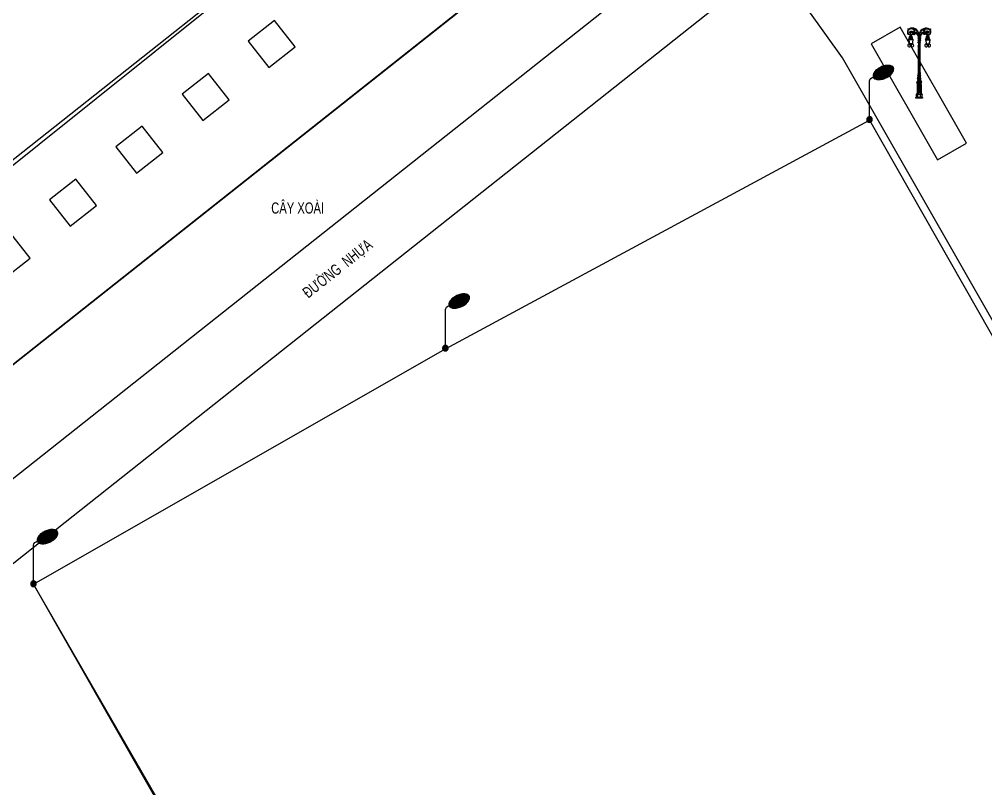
# Model space of a CAD drawing. Header units: millimetres. Extents: x 120 to 288, y 58 to 216.
# Drawn here: x 171.354 to 173.416, y 163.934 to 165.577 of the extents above; entities that cross this region are included whole.
import ezdxf

# ---------------------------------------------------------------- set-up
doc = ezdxf.new("R2010")
doc.units = ezdxf.units.MM
doc.header["$LTSCALE"] = 0.3
doc.header["$MEASUREMENT"] = 0
doc.layers.get('0').update_dxf_attribs({"linetype": 'CONTINUOUS', "lineweight": 13})
for name, color, linetype in [('HATCH1', 8, 'CONTINUOUS'), ('Ky hieu', 7, 'CONTINUOUS'), ('THIETBI', 25, 'CONTINUOUS')]:
    doc.layers.add(name, color=color, linetype=linetype)
doc.styles.add('DIM', font='vavon.TTF')
doc.linetypes.add('FENCELINE2', pattern='A,0.25,-0.1,[132,ltypeshp.shx,S=0.1,R=0,X=-0.1,Y=0],-0.1,1', length=1.45)

# ---------------------------------------------------------------- blocks, each defined once
blk = doc.blocks.new('Cot den')
at = {"layer": 'Ky hieu', "color": 5, "linetype": 'Continuous'}
for p, q in [((474185.965, 1112245.026), (474185.991, 1112245.093)), ((474185.991, 1112245.093), (474186.045, 1112245.174)), ((474186.045, 1112245.174), (474186.126, 1112245.228)), ((474186.126, 1112245.228), (474186.193, 1112245.255)), ((474185.965, 1112242.67), (474185.965, 1112245.026))]:
    blk.add_line(p, q, dxfattribs=at)
mesh = blk.add_polyface(dxfattribs=at)
corners = [(474186.293, 1112245.159), (474186.24, 1112245.199), (474186.324, 1112245.147), (474186.222, 1112245.225), (474186.388, 1112245.122), (474186.202, 1112245.255), (474186.426, 1112245.115), (474186.192, 1112245.289), (474186.489, 1112245.105), (474186.184, 1112245.319), (474186.528, 1112245.105), (474186.186, 1112245.362), (474186.599, 1112245.106), (474186.187, 1112245.386), (474186.631, 1112245.111), (474186.204, 1112245.434), (474186.707, 1112245.122), (474186.22, 1112245.483), (474186.772, 1112245.14), (474186.246, 1112245.526), (474186.839, 1112245.159), (474186.272, 1112245.571), (474186.898, 1112245.183), (474186.31, 1112245.616), (474186.965, 1112245.21), (474186.343, 1112245.654), (474187.016, 1112245.237), (474186.397, 1112245.701), (474187.086, 1112245.274), (474186.425, 1112245.727), (474187.119, 1112245.297), (474186.505, 1112245.781), (474187.199, 1112245.351), (474186.538, 1112245.804), (474187.227, 1112245.377), (474186.608, 1112245.841), (474187.281, 1112245.424), (474186.658, 1112245.868), (474187.313, 1112245.462), (474186.726, 1112245.896), (474187.352, 1112245.507), (474186.785, 1112245.919), (474187.378, 1112245.552), (474186.851, 1112245.938), (474187.404, 1112245.595), (474186.917, 1112245.956), (474187.42, 1112245.644), (474186.993, 1112245.967), (474187.436, 1112245.692), (474187.025, 1112245.972), (474187.438, 1112245.716), (474187.095, 1112245.973), (474187.44, 1112245.759), (474187.135, 1112245.973), (474187.432, 1112245.789), (474187.422, 1112245.824), (474187.197, 1112245.963), (474187.422, 1112245.824), (474187.401, 1112245.854), (474187.235, 1112245.956), (474187.384, 1112245.879), (474187.3, 1112245.931), (474187.331, 1112245.919)]
mesh.append_faces([[corners[k] for k in face] for face in [(0, 0, 2, 1), (1, 2, 4, 3), (3, 4, 6, 5), (5, 6, 8, 7), (7, 8, 10, 9), (9, 10, 12, 11), (11, 12, 14, 13), (13, 14, 16, 15), (15, 16, 18, 17), (17, 18, 20, 19), (19, 20, 22, 21), (21, 22, 24, 23), (23, 24, 26, 25), (25, 26, 28, 27), (27, 28, 30, 29), (29, 30, 32, 31), (31, 32, 34, 33), (33, 34, 36, 35), (35, 36, 38, 37), (37, 38, 40, 39), (39, 40, 42, 41), (41, 42, 44, 43), (43, 44, 46, 45), (45, 46, 48, 47), (47, 48, 50, 49), (49, 50, 52, 51), (51, 52, 54, 53), (53, 54, 57, 56), (56, 55, 58, 59), (59, 58, 60, 61), (61, 60, 62, 62)]], dxfattribs={"vtx0": -1, "vtx2": -1, "color": 5})
mesh = blk.add_polyface(dxfattribs=at)
corners = [(474185.872, 1112242.529), (474185.856, 1112242.542), (474185.903, 1112242.513), (474185.846, 1112242.551), (474185.909, 1112242.511), (474185.832, 1112242.567), (474185.934, 1112242.504), (474185.824, 1112242.577), (474185.943, 1112242.503), (474185.815, 1112242.594), (474185.965, 1112242.501), (474185.808, 1112242.608), (474185.978, 1112242.502), (474185.804, 1112242.623), (474185.995, 1112242.504), (474185.799, 1112242.639), (474186.01, 1112242.508), (474185.798, 1112242.655), (474186.026, 1112242.513), (474185.796, 1112242.67), (474186.039, 1112242.519), (474185.796, 1112242.67), (474186.057, 1112242.529), (474185.798, 1112242.689), (474186.065, 1112242.535), (474185.799, 1112242.7), (474186.084, 1112242.551), (474185.806, 1112242.723), (474186.089, 1112242.557), (474185.808, 1112242.732), (474186.105, 1112242.577), (474185.82, 1112242.754), (474186.109, 1112242.585), (474185.824, 1112242.762), (474186.121, 1112242.608), (474185.84, 1112242.782), (474186.123, 1112242.616), (474185.846, 1112242.789), (474186.13, 1112242.639), (474185.864, 1112242.804), (474186.131, 1112242.65), (474185.872, 1112242.81), (474186.133, 1112242.67), (474185.89, 1112242.82), (474186.131, 1112242.684), (474185.903, 1112242.826), (474186.13, 1112242.7), (474185.919, 1112242.831), (474186.125, 1112242.716), (474185.934, 1112242.835), (474186.121, 1112242.732), (474185.951, 1112242.837), (474186.114, 1112242.745), (474185.965, 1112242.838), (474186.105, 1112242.762), (474185.986, 1112242.836), (474186.097, 1112242.772), (474185.995, 1112242.835), (474186.084, 1112242.789), (474186.02, 1112242.828), (474186.073, 1112242.797), (474186.026, 1112242.826), (474186.057, 1112242.81)]
mesh.append_faces([[corners[k] for k in face] for face in [(0, 0, 2, 1), (1, 2, 4, 3), (3, 4, 6, 5), (5, 6, 8, 7), (7, 8, 10, 9), (9, 10, 12, 11), (11, 12, 14, 13), (13, 14, 16, 15), (15, 16, 18, 17), (17, 18, 20, 19), (21, 20, 22, 23), (23, 22, 24, 25), (25, 24, 26, 27), (27, 26, 28, 29), (29, 28, 30, 31), (31, 30, 32, 33), (33, 32, 34, 35), (35, 34, 36, 37), (37, 36, 38, 39), (39, 38, 40, 41), (41, 40, 42, 43), (43, 42, 44, 45), (45, 44, 46, 47), (47, 46, 48, 49), (49, 48, 50, 51), (51, 50, 52, 53), (53, 52, 54, 55), (55, 54, 56, 57), (57, 56, 58, 59), (59, 58, 60, 61), (61, 60, 62, 62)]], dxfattribs={"vtx0": -1, "vtx2": -1, "color": 5})
blk = doc.blocks.new('*X12')
at = {"color": 0}
for p, q in [((164.5, 28), (164.7, 28.2)), ((164.7, 27.9), (165, 28.2)), ((165.1, 27.9), (165.4, 28.2)), ((165.4, 27.9), (165.7, 28.2)), ((165.8, 27.9), (166.1, 28.2)), ((166, 31.7), (166.3, 31.9)), ((166, 30.6), (166.3, 30.9)), ((166.1, 27.9), (166.4, 28.2)), ((166.4, 31.6), (166.7, 31.9)), ((166.4, 30.6), (166.7, 30.9)), ((166.5, 27.9), (166.8, 28.2)), ((166.7, 31.6), (167, 31.9)), ((166.7, 30.6), (167, 30.9)), ((166.8, 27.9), (167.1, 28.2)), ((167.1, 31.6), (167.4, 31.9)), ((167.1, 30.6), (167.4, 30.9)), ((167.2, 27.9), (167.5, 28.2)), ((167.4, 31.6), (167.7, 31.9)), ((167.4, 30.6), (167.7, 30.9)), ((167.5, 27.9), (167.8, 28.2)), ((167.8, 31.6), (168.1, 31.9)), ((167.8, 30.6), (168.1, 30.9)), ((167.9, 27.9), (168.2, 28.2)), ((168.1, 31.6), (168.4, 31.9)), ((168.1, 30.6), (168.4, 30.9)), ((168.3, 27.9), (168.6, 28.2)), ((168.5, 31.6), (168.8, 31.9)), ((168.5, 30.6), (168.8, 30.9)), ((168.6, 27.9), (168.9, 28.2)), ((168.8, 31.6), (169.1, 31.9)), ((168.8, 30.6), (169.1, 30.9)), ((169, 27.9), (169.3, 28.2)), ((169.2, 31.6), (169.5, 31.9)), ((169.2, 30.6), (169.5, 30.9)), ((169.3, 27.9), (169.6, 28.2)), ((169.5, 31.6), (169.8, 31.9)), ((169.5, 30.6), (169.8, 30.9)), ((169.7, 27.9), (170, 28.2)), ((169.9, 31.6), (170.2, 31.9)), ((169.9, 30.6), (170.2, 30.9)), ((170, 27.9), (170.3, 28.2)), ((170.2, 31.6), (170.5, 31.9)), ((170.3, 30.6), (170.6, 30.9)), ((170.4, 27.9), (170.7, 28.2)), ((170.6, 31.6), (170.9, 31.9)), ((170.6, 30.6), (170.9, 30.9)), ((170.7, 27.9), (171, 28.2)), ((170.9, 31.6), (171.2, 31.9)), ((171, 30.6), (171.2, 30.8)), ((171.1, 27.9), (171.4, 28.2)), ((171.4, 27.9), (171.7, 28.2)), ((171.8, 27.9), (172.1, 28.2)), ((172.1, 27.9), (172.4, 28.2)), ((172.5, 27.9), (172.7, 28.1))]:
    blk.add_line(p, q, dxfattribs=at)
blk = doc.blocks.new('*X11')
at = {"color": 0}
for p, q in [((165.9, 42.2), (166.2, 42.4)), ((166.2, 42.1), (166.5, 42.4)), ((166.6, 42.1), (166.9, 42.4)), ((167, 42.1), (167.3, 42.4)), ((167.3, 42.1), (167.6, 42.4)), ((167.7, 42.1), (168, 42.4)), ((168, 42.1), (168.3, 42.4)), ((168.4, 42.1), (168.7, 42.4)), ((168.7, 42.1), (169, 42.4)), ((169.1, 42.1), (169.4, 42.4)), ((169.4, 42.1), (169.7, 42.4)), ((169.8, 42.1), (170.1, 42.4)), ((170.1, 42.1), (170.4, 42.4)), ((170.5, 42.1), (170.8, 42.4)), ((170.8, 42.1), (171.1, 42.4))]:
    blk.add_line(p, q, dxfattribs=at)
blk = doc.blocks.new('*X10')
at = {"color": 0}
for p, q in [((166, 43.7), (166.3, 43.9)), ((166.3, 43.6), (166.6, 43.9)), ((166.7, 43.6), (167, 43.9)), ((167, 43.6), (167.3, 43.9)), ((167.4, 43.6), (167.7, 43.9)), ((167.7, 43.6), (168, 43.9)), ((168.1, 43.6), (168.4, 43.9)), ((168.5, 43.6), (168.8, 43.9)), ((168.8, 43.6), (169.1, 43.9)), ((169.2, 43.6), (169.5, 43.9)), ((169.5, 43.6), (169.8, 43.9)), ((169.9, 43.6), (170.2, 43.9)), ((170.2, 43.6), (170.5, 43.9)), ((170.6, 43.6), (170.9, 43.9)), ((170.9, 43.6), (171.2, 43.9))]:
    blk.add_line(p, q, dxfattribs=at)
blk = doc.blocks.new('*X9')
at = {"color": 0}
for p, q in [((165, 45.2), (165.3, 45.4)), ((165.4, 45.1), (165.7, 45.4)), ((165.7, 45.1), (166, 45.4)), ((166.1, 45.1), (166.4, 45.4)), ((166.4, 45.1), (166.7, 45.4)), ((166.8, 45.1), (167.1, 45.4)), ((167.1, 45.1), (167.4, 45.4)), ((167.5, 45.1), (167.8, 45.4)), ((167.8, 45.1), (168.1, 45.4)), ((168.2, 45.1), (168.5, 45.4)), ((168.5, 45.1), (168.8, 45.4)), ((168.9, 45.1), (169.2, 45.4)), ((169.2, 45.1), (169.5, 45.4)), ((169.6, 45.1), (169.9, 45.4)), ((170, 45.1), (170.3, 45.4)), ((170.3, 45.1), (170.6, 45.4)), ((170.7, 45.1), (171, 45.4)), ((171, 45.1), (171.3, 45.4)), ((171.4, 45.1), (171.7, 45.4)), ((171.7, 45.1), (172, 45.4))]:
    blk.add_line(p, q, dxfattribs=at)
blk = doc.blocks.new('QFE')
at = {"layer": 'THIETBI', "color": 35, "lineweight": -2, "true_color": 0xa87038}
for p, q in [((7833551, 3940276), (7833419, 3940276)), ((7833521, 3940338), (7833444, 3940338)), ((7833521, 3940331), (7833445, 3940331)), ((7833468, 3940380), (7833468, 3940348)), ((7833468, 3940380), (7833468, 3940347)), ((7833474, 3940382), (7833474, 3940347)), ((7833479, 3940385), (7833479, 3940348)), ((7833486, 3940385), (7833486, 3940348)), ((7833491, 3940382), (7833491, 3940347)), ((7833496, 3940380), (7833496, 3940347)), ((7834172, 3940276), (7834304, 3940276)), ((7834202, 3940338), (7834280, 3940338)), ((7834202, 3940331), (7834278, 3940331)), ((7833597, 3940195), (7833368, 3940195)), ((7833577, 3940207), (7833388, 3940207)), ((7833574, 3940189), (7833391, 3940189)), ((7833562, 3940267), (7833403, 3940267)), ((7833545, 3940004), (7833419, 3940004)), ((7833544, 3939995), (7833421, 3939995)), ((7833830, 3940046), (7833830, 3939951)), ((7833830, 3940046), (7833893, 3940046)), ((7833893, 3940046), (7833893, 3939951)), ((7834126, 3940195), (7834355, 3940195)), ((7834146, 3940207), (7834336, 3940207)), ((7834149, 3940189), (7834333, 3940189)), ((7834161, 3940267), (7834321, 3940267)), ((7834178, 3940004), (7834304, 3940004)), ((7834180, 3939995), (7834302, 3939995)), ((7833894, 3939820), (7833829, 3939820)), ((7833829, 3939812), (7833829, 3939820)), ((7833833, 3939778), (7833839, 3939778)), ((7833842, 3939778), (7833851, 3939778)), ((7833855, 3939778), (7833868, 3939778)), ((7833872, 3939778), (7833881, 3939778)), ((7833884, 3939778), (7833891, 3939778)), ((7833894, 3939812), (7833894, 3939820)), ((7833830, 3938994), (7833836, 3938994)), ((7833833, 3939076), (7833839, 3939076)), ((7833841, 3938994), (7833850, 3938994)), ((7833842, 3939076), (7833851, 3939076)), ((7833855, 3939076), (7833868, 3939076)), ((7833855, 3938994), (7833868, 3938994)), ((7833872, 3939076), (7833881, 3939076)), ((7833873, 3938994), (7833882, 3938994)), ((7833884, 3939076), (7833891, 3939076)), ((7833887, 3938994), (7833894, 3938994)), ((7833830, 3938738), (7833836, 3938738)), ((7833841, 3938738), (7833850, 3938738)), ((7833855, 3938738), (7833868, 3938738)), ((7833873, 3938738), (7833882, 3938738)), ((7833887, 3938738), (7833894, 3938738)), ((7833963, 3938277), (7833760, 3938277)), ((7833782, 3938248), (7833941, 3938248)), ((7833941, 3938239), (7833782, 3938239)), ((7833782, 3938201), (7833941, 3938201))]:
    blk.add_line(p, q, dxfattribs=at)
at = {"layer": 'THIETBI', "color": 35, "true_color": 0xa87038}
for p, q in [((7834227, 3940380), (7834227, 3940347)), ((7834232, 3940382), (7834232, 3940347)), ((7834237, 3940385), (7834237, 3940348)), ((7834245, 3940385), (7834245, 3940348)), ((7834249, 3940382), (7834249, 3940347)), ((7834255, 3940380), (7834255, 3940348)), ((7834255, 3940380), (7834255, 3940347))]:
    blk.add_line(p, q, dxfattribs=at)
at = {"layer": 'THIETBI', "color": 35, "lineweight": -2, "true_color": 0xa87038}
for points in [[(7833523, 3940697, -0.183873), (7833504, 3940707, 0.439186), (7833482, 3940706)], [(7833522, 3940710, 0.313361), (7833502, 3940709)], [(7833532, 3940714, 1), (7833522, 3940714), (7833522, 3940701)], [(7833544, 3940714, -1), (7833554, 3940714), (7833554, 3940701)], [(7833554, 3940714, 0.236417), (7833578, 3940724, 0.355517), (7833578, 3940737, -0.357659), (7833589, 3940716, -0.346564), (7833581, 3940709, 0.044289), (7833569, 3940708, -0.377494), (7833581, 3940662, 0.375058), (7833554, 3940689, 0.872055)], [(7833581, 3940709, -0.272622), (7833600, 3940690, 0.078301), (7833626, 3940646, 0.086567), (7833652, 3940625, 14.524247)], [(7833585, 3940711, -0.25183), (7833636, 3940676, 0.043039), (7833666, 3940619, 5.42602)], [(7833595, 3940709, -0.194984), (7833627, 3940666, 0.059088), (7833653, 3940625, 0.228317), (7833666, 3940619, 0.310763)], [(7834138, 3940711, 0.25183), (7834087, 3940676, -0.043039), (7834058, 3940619, -5.42602)], [(7834128, 3940709, 0.194984), (7834097, 3940666, -0.059088), (7834070, 3940625, -0.228317), (7834058, 3940619, -0.310763)], [(7834142, 3940709, 0.272622), (7834123, 3940690, -0.078301), (7834097, 3940646, -0.086567), (7834072, 3940625, -14.524247)], [(7833466, 3940395, -0.380071), (7833343, 3940522, -0.19648), (7833381, 3940646, -0.458748)], [(7833427, 3940661, -0.353262), (7833415, 3940651, -0.139748), (7833367, 3940662, -0.806847), (7833372, 3940678, 0.723686), (7833351, 3940666, 0.251861), (7833364, 3940651, 0.095726), (7833408, 3940644, 0.394592), (7833417, 3940652)], [(7833458, 3940417, -0.356823), (7833364, 3940523, -0.218743), (7833406, 3940643)], [(7833442, 3940669, -0.348519), (7833421, 3940662, 0.153989), (7833397, 3940663, 0.191715), (7833386, 3940654, 2.215469)], [(7833456, 3940678, -0.465554), (7833434, 3940672, 0.134027), (7833412, 3940674, 0.286078), (7833397, 3940663, 2.125003)], [(7833473, 3940683, -0.38797), (7833448, 3940680, 0.059411), (7833433, 3940685, 0.413091), (7833412, 3940674)], [(7833488, 3940687, -0.370345), (7833463, 3940687, 0.059101), (7833448, 3940693, 0.37824), (7833426, 3940685)], [(7833454, 3940520, -0.254389), (7833448, 3940514, -0.229188), (7833430, 3940521, -0.229188), (7833448, 3940528, -0.254389), (7833454, 3940523)], [(7833432, 3940532, -0.564018), (7833554, 3940556, -0.155755), (7833579, 3940500, -0.224227)], [(7833457, 3940528, -0.254389), (7833448, 3940529, -0.229188), (7833440, 3940546, -0.229188), (7833458, 3940539, -0.254389), (7833459, 3940530)], [(7833459, 3940512, -0.254389), (7833458, 3940504, -0.229188), (7833440, 3940496, -0.229188), (7833448, 3940514, -0.254389), (7833457, 3940515)], [(7833506, 3940689, -0.353507), (7833477, 3940693, 0.183216), (7833460, 3940701, 0.310057), (7833443, 3940694)], [(7833464, 3940532, -0.254389), (7833458, 3940539, -0.229188), (7833465, 3940556, -0.229188), (7833472, 3940539, -0.254389), (7833467, 3940532)], [(7833467, 3940510, -0.254389), (7833472, 3940504, -0.229188), (7833465, 3940486, -0.229188), (7833458, 3940504, -0.254389), (7833464, 3940510)], [(7833465, 3940425, 0.805324), (7833458, 3940422, 0.099459), (7833461, 3940408, -0.065412), (7833468, 3940380)], [(7833522, 3940689, -0.362856), (7833498, 3940695, 0.124479), (7833479, 3940706, 0.33864), (7833461, 3940701)], [(7833474, 3940424, 0.591187), (7833466, 3940426, 0.270977), (7833465, 3940420, -0.000807), (7833471, 3940394, -0.009319), (7833474, 3940382)], [(7833472, 3940530, -0.254389), (7833473, 3940539, -0.229188), (7833490, 3940546, -0.229188), (7833483, 3940529, -0.254389), (7833474, 3940528)], [(7833474, 3940515, -0.254389), (7833483, 3940514, -0.229188), (7833490, 3940496, -0.229188), (7833473, 3940504, -0.254389), (7833472, 3940512)], [(7833473, 3940555, -0.512619), (7833557, 3940500, -0.015547)], [(7833482, 3940429, 0.354429), (7833474, 3940422, 0.055025), (7833474, 3940405, -0.025376), (7833479, 3940385, -169.677483)], [(7833476, 3940523, -0.254389), (7833483, 3940528, -0.229188), (7833500, 3940521, -0.229188), (7833483, 3940514, -0.254389), (7833476, 3940520)], [(7833482, 3940429, -0.354429), (7833491, 3940422, -0.055025), (7833490, 3940405, 0.025376), (7833486, 3940385, 169.677483)], [(7833491, 3940424, -0.591187), (7833499, 3940426, -0.270977), (7833500, 3940420, 0.000807), (7833493, 3940394, 0.009319), (7833491, 3940382)], [(7833500, 3940425, -0.805324), (7833507, 3940422, -0.099459), (7833504, 3940408, 0.065412), (7833496, 3940380)], [(7833579, 3940485, -0.108899), (7833568, 3940443, -0.224227), (7833501, 3940396, -0.004019), (7833500, 3940396, -0.366728)], [(7833557, 3940485, -0.278421), (7833509, 3940420, -0.004523), (7833507, 3940420, -0.218743)], [(7833532, 3940688, -1), (7833522, 3940688), (7833522, 3940701)], [(7833544, 3940688, 1), (7833554, 3940688), (7833554, 3940701)], [(7833579, 3940485, 0.110988), (7833586, 3940463, 0.152829), (7833608, 3940439, 0.502542), (7833671, 3940462, 0.37374), (7833649, 3940495, 1.160145), (7833645, 3940462, 0.687118)], [(7833580, 3940696, -0.016213), (7833604, 3940651, 0.189261), (7833631, 3940627, 0.138391), (7833648, 3940626, 4.133376)], [(7833625, 3940542, 0.315911), (7833580, 3940500, 0.152829)], [(7833645, 3940462, -0.576772), (7833639, 3940479, -0.431015), (7833649, 3940480, -0.654899), (7833639, 3940453, -0.38176), (7833600, 3940485, -0.039915)], [(7833601, 3940500, -0.297688), (7833630, 3940524, -0.14348), (7833668, 3940517, -0.096496), (7833712, 3940484, 0.438011), (7833691, 3940470, -0.279297), (7833738, 3940459, -0.205795)], [(7833862, 3940068), (7833862, 3940363, 0.178826), (7833757, 3940632, 0.224593), (7833606, 3940704, 6.691776)], [(7833655, 3940539, -0.152273), (7833632, 3940584, -0.336534), (7833645, 3940610, -0.465355), (7833665, 3940603, 1.036364), (7833655, 3940584, 0.508027), (7833673, 3940594, 0.582864), (7833635, 3940623, 0.287455), (7833614, 3940586, 0.200707), (7833637, 3940542, 6.479291)], [(7833840, 3940319, 0.103279), (7833751, 3940471, -0.370587), (7833750, 3940523, 0.569422), (7833726, 3940488, 0.27295), (7833625, 3940542, 0.385905)], [(7833840, 3940291), (7833840, 3940362, 0.178986), (7833741, 3940618, 0.183875), (7833634, 3940680, 0.225194)], [(7833738, 3940459, -0.097593), (7833837, 3940294)], [(7833834, 3940282, 1.045083), (7833834, 3940266, 0.394918), (7833845, 3940277, 0.482676), (7833822, 3940297, 0.365775), (7833807, 3940280, 0.167234)], [(7833834, 3940267, 0.685844), (7833849, 3940244, -0.390926), (7833828, 3940240, -0.277375), (7833807, 3940282, 1.412206)], [(7833862, 3940046), (7833862, 3940363, -0.178826), (7833966, 3940632, -0.224593), (7834117, 3940704, -6.691776)], [(7833890, 3940267, -0.685844), (7833875, 3940244, 0.390926), (7833895, 3940240, 0.277375), (7833916, 3940282, -1.412206)], [(7833889, 3940282, -1.045083), (7833890, 3940266, -0.394918), (7833878, 3940277, -0.482676), (7833902, 3940297, -0.365775), (7833916, 3940280, -0.167234)], [(7833883, 3940291), (7833883, 3940362, -0.178986), (7833982, 3940618, -0.183875), (7834090, 3940680, -0.225194)], [(7833883, 3940319, -0.103279), (7833972, 3940471, 0.370587), (7833973, 3940523, -0.569422), (7833998, 3940488, -0.27295), (7834099, 3940542, -0.385905)], [(7833986, 3940459, 0.097593), (7833886, 3940294)], [(7834122, 3940500, 0.297688), (7834093, 3940524, 0.14348), (7834055, 3940517, 0.096496), (7834011, 3940484, -0.438011), (7834032, 3940470, 0.279297), (7833986, 3940459, 0.205795)], [(7834068, 3940539, 0.152273), (7834091, 3940584, 0.336534), (7834078, 3940610, 0.465355), (7834058, 3940603, -1.036364), (7834069, 3940584, -0.508027), (7834050, 3940594, -0.582864), (7834089, 3940623, -0.287455), (7834109, 3940586, -0.200707), (7834087, 3940542, -6.479291)], [(7834144, 3940485, -0.110988), (7834137, 3940463, -0.152829), (7834115, 3940439, -0.502542), (7834053, 3940462, -0.37374), (7834074, 3940495, -1.160145), (7834078, 3940462, -0.687118)], [(7834078, 3940462, 0.576772), (7834084, 3940479, 0.431015), (7834074, 3940480, 0.654899), (7834085, 3940453, 0.38176), (7834123, 3940485, 0.039915)], [(7834143, 3940696, 0.016213), (7834119, 3940651, -0.189261), (7834093, 3940627, -0.138391), (7834075, 3940626, -4.133376)], [(7834099, 3940542, -0.315911), (7834143, 3940500, -0.152829)], [(7833817, 3940227, -0.470369), (7833791, 3940154, 0.318304)], [(7833791, 3940154, 0.36395), (7833831, 3940165, 0.171382), (7833841, 3940201, -3.68517)], [(7833841, 3940192, -0.001202), (7833845, 3940179, -0.10896), (7833847, 3940100, -0.148615), (7833829, 3940067, -0.549686), (7833801, 3940075, -0.452545), (7833814, 3940092, -0.57067), (7833824, 3940077, -0.958324), (7833811, 3940082, -0.207016), (7833819, 3940090)], [(7833808, 3940271, 0.144906), (7833818, 3940226, -0.000675), (7833819, 3940223, -0.151301)], [(7833814, 3939925), (7833909, 3939925, -0.414214)], [(7833909, 3939915), (7833814, 3939915, -0.414214)], [(7833817, 3939912, -0.390546), (7833814, 3939915, 3.518269)], [(7833814, 3939915), (7833814, 3939915, 0.414214)], [(7833906, 3939912), (7833817, 3939912, -0.414214)], [(7833825, 3939902, 0.20126), (7833817, 3939912, 4.529458)], [(7833820, 3939928, 0.207336), (7833830, 3939951, 0.037455)], [(7833829, 3939820, -0.293231), (7833821, 3939845, -0.012249), (7833827, 3939868, 0.025284), (7833830, 3939880, 0.209142), (7833826, 3939896, 0.490875)], [(7833826, 3939896, -0.818804), (7833825, 3939902, -1.611391)], [(7833830, 3940162, -0.184179), (7833825, 3940079)], [(7833825, 3939902), (7833898, 3939902, -0.414214)], [(7833897, 3939896), (7833826, 3939896, -0.414214)], [(7833827, 3940241, 0.148782), (7833840, 3940212, 0.252217), (7833854, 3940207, -0.491737), (7833830, 3940206)], [(7833896, 3940241, -0.148782), (7833884, 3940212, -0.252217), (7833869, 3940207, 0.491737), (7833893, 3940206)], [(7833883, 3940192, 0.001202), (7833878, 3940179, 0.10896), (7833876, 3940100, 0.148615), (7833894, 3940067, 0.549686), (7833923, 3940075, 0.452545), (7833910, 3940092, 0.57067), (7833899, 3940077, 0.958324), (7833912, 3940082, 0.207016), (7833905, 3940090)], [(7833932, 3940154, -0.36395), (7833892, 3940165, -0.171382), (7833882, 3940201, 3.68517)], [(7833893, 3940162, 0.184179), (7833898, 3940079)], [(7833904, 3939928, -0.207336), (7833893, 3939951, -0.037455)], [(7833894, 3939820, 0.293231), (7833902, 3939845, 0.012249), (7833896, 3939868, -0.025284), (7833893, 3939880, -0.209142), (7833897, 3939896, -0.490875)], [(7833897, 3939896, 0.818804), (7833898, 3939902, 1.611391)], [(7833898, 3939902, -0.20126), (7833906, 3939912, -4.529458)], [(7833906, 3940227, 0.470369), (7833932, 3940154, -0.318304)], [(7833915, 3940271, -0.144906), (7833906, 3940226, 0.000675), (7833904, 3940223, 0.151301)], [(7833906, 3939912, 0.390546), (7833909, 3939915, -3.518269)], [(7833826, 3939066), (7833829, 3939069, 0.187644), (7833830, 3939071), (7833830, 3939789, 0.191392)], [(7833833, 3939076), (7833833, 3939778, -0.408014)], [(7833839, 3939778), (7833839, 3939076, -0.408014)], [(7833842, 3939076), (7833842, 3939778, -0.408014)], [(7833851, 3939778), (7833851, 3939076, -0.408014)], [(7833855, 3939076), (7833855, 3939778, -0.408014)], [(7833868, 3939778), (7833868, 3939076, -0.408014)], [(7833872, 3939778), (7833872, 3939076, 0.408014)], [(7833881, 3939076), (7833881, 3939778, 0.408014)], [(7833884, 3939778), (7833884, 3939076, 0.408014)], [(7833891, 3939076), (7833891, 3939778, 0.408014)], [(7833897, 3939066), (7833894, 3939069, -0.187644), (7833893, 3939071), (7833893, 3939789, -0.191392)], [(7833830, 3938738), (7833830, 3938994, -0.39738)], [(7833832, 3938996), (7833833, 3938996, -0.414214)], [(7833836, 3938994), (7833836, 3938738, -0.405337)], [(7833841, 3938738), (7833841, 3938994, -0.397382)], [(7833850, 3938994), (7833850, 3938738, -0.405337)], [(7833855, 3938738), (7833855, 3938994, -0.397384)], [(7833868, 3938994), (7833868, 3938738, -0.405337)], [(7833873, 3938994), (7833873, 3938738, 0.405337)], [(7833882, 3938738), (7833882, 3938994, 0.397382)], [(7833887, 3938994), (7833887, 3938738, 0.405337)], [(7833894, 3938738), (7833894, 3938994, 0.39738)], [(7833816, 3938403, -0.006278), (7833794, 3938424, -0.309399), (7833790, 3938445, 0.003394), (7833818, 3938545, 0.198202), (7833815, 3938556, 2.128602)], [(7833818, 3938542, -0.238111), (7833817, 3938523), (7833822, 3938525), (7833815, 3938517), (7833820, 3938518), (7833814, 3938510), (7833819, 3938510), (7833811, 3938501), (7833816, 3938501), (7833809, 3938492), (7833814, 3938493), (7833806, 3938484), (7833811, 3938484), (7833804, 3938474), (7833809, 3938475), (7833802, 3938467), (7833807, 3938469), (7833798, 3938458), (7833792, 3938445), (7833806, 3938462), (7833799, 3938447), (7833806, 3938454), (7833800, 3938435), (7833806, 3938436), (7833807, 3938427), (7833814, 3938419), (7833823, 3938416), (7833833, 3938416), (7833841, 3938424), (7833860, 3938420), (7833852, 3938430), (7833840, 3938437), (7833830, 3938446), (7833838, 3938446)], [(7833827, 3938720), (7833827, 3938714), (7833824, 3938715), (7833822, 3938714), (7833822, 3938713), (7833823, 3938712), (7833825, 3938712, 0.024792), (7833813, 3938686, 0.368149), (7833822, 3938660, 1.659723)], [(7833816, 3938667, 0.305665), (7833829, 3938687, 0.057089), (7833826, 3938714, 4.325465)], [(7833862, 3938713, 0.244737), (7833843, 3938698, 0.201155), (7833843, 3938679, 0.287157), (7833862, 3938667, 0.981708)], [(7833862, 3938713, -0.244737), (7833880, 3938698, -0.201155), (7833880, 3938679, -0.287157), (7833862, 3938667, -0.981708)], [(7833905, 3938542, 0.238111), (7833906, 3938523), (7833901, 3938525), (7833908, 3938517), (7833903, 3938518), (7833910, 3938510), (7833904, 3938510), (7833912, 3938501), (7833908, 3938501), (7833915, 3938492), (7833910, 3938493), (7833917, 3938484), (7833912, 3938484), (7833919, 3938474), (7833914, 3938475), (7833921, 3938467), (7833916, 3938469), (7833925, 3938458), (7833931, 3938445), (7833917, 3938462), (7833924, 3938447), (7833917, 3938454), (7833923, 3938435), (7833918, 3938436), (7833916, 3938427), (7833910, 3938419), (7833901, 3938416), (7833891, 3938416), (7833882, 3938424), (7833863, 3938420), (7833871, 3938430), (7833884, 3938437), (7833893, 3938446), (7833885, 3938446)], [(7833907, 3938667, -0.305665), (7833894, 3938687, -0.057089), (7833897, 3938714, -4.325465)], [(7833896, 3938720), (7833896, 3938714), (7833900, 3938715), (7833901, 3938714), (7833901, 3938713), (7833900, 3938712), (7833898, 3938712, -0.024792), (7833910, 3938686, -0.368149), (7833901, 3938660, -1.659723)], [(7833908, 3938403, 0.006278), (7833929, 3938424, 0.309399), (7833933, 3938445, -0.003394), (7833905, 3938545, -0.198202), (7833908, 3938556, -2.128602)], [(7833970, 3938286), (7833753, 3938286, -1), (7833753, 3938296)], [(7833753, 3938296), (7833970, 3938296, -1), (7833970, 3938286)], [(7833782, 3938248, -0.282818), (7833767, 3938264, 0.129642), (7833760, 3938277, -1.004684), (7833760, 3938286, -5.478673)], [(7833816, 3938378, 0.167618), (7833785, 3938347, 0.032906), (7833776, 3938324, -0.214114), (7833766, 3938305, -1.743054)], [(7833773, 3938313, 0.282541), (7833790, 3938321), (7833784, 3938320)], [(7833778, 3938318, 0.174222), (7833795, 3938330), (7833790, 3938328)], [(7833780, 3938327, 0.145668), (7833802, 3938339), (7833795, 3938337)], [(7833783, 3938334, 0.172366), (7833808, 3938351), (7833800, 3938349)], [(7833786, 3938343, 0.075726), (7833814, 3938359), (7833807, 3938358)], [(7833793, 3938356, 0.152151), (7833821, 3938368), (7833815, 3938367)], [(7833801, 3938364, 0.250103), (7833815, 3938373), (7833809, 3938371)], [(7833861, 3938317, -0.404126), (7833807, 3938319, -0.305996), (7833821, 3938319, 0.285229)], [(7833824, 3938239, -0.714908), (7833823, 3938248, -0.188263), (7833817, 3938266, 0.161964), (7833814, 3938277, -0.364497), (7833811, 3938286, -0.467212), (7833811, 3938295, -2.355802)], [(7833858, 3938317, -0.400946), (7833816, 3938331, -0.234213), (7833825, 3938327, 0.200953)], [(7833854, 3938320, -0.407124), (7833823, 3938339, -0.416671), (7833829, 3938334, 0.318958)], [(7833852, 3938325, -0.368513), (7833827, 3938347, -0.560259), (7833835, 3938342, 0.303153)], [(7833851, 3938329, -0.215429), (7833833, 3938355, -0.607576), (7833842, 3938349, -1.335537)], [(7833860, 3938430, -0.101434), (7833835, 3938462), (7833841, 3938459)], [(7833859, 3938442, -0.105973), (7833838, 3938472), (7833845, 3938469)], [(7833859, 3938452, -0.133438), (7833841, 3938488), (7833849, 3938483)], [(7833852, 3938335, -0.180646), (7833841, 3938360, -0.542127), (7833848, 3938354, -0.362562)], [(7833860, 3938467, -0.158359), (7833845, 3938503), (7833851, 3938499)], [(7833854, 3938338, -0.109323), (7833847, 3938366, -0.418789), (7833852, 3938359, 0.240775)], [(7833861, 3938485, -0.113579), (7833848, 3938514), (7833853, 3938512)], [(7833858, 3938506, -0.197711), (7833851, 3938524), (7833853, 3938523)], [(7833857, 3938339, -0.123987), (7833854, 3938369, -0.347342), (7833856, 3938363, -1.412552)], [(7833862, 3938319, -0.517188), (7833857, 3938336, -0.484972), (7833862, 3938336, -0.346827)], [(7833862, 3938315, 0.068073), (7833854, 3938309, 0.37719), (7833862, 3938313, 1.399368)], [(7833859, 3938517, -0.435619), (7833857, 3938532), (7833860, 3938537)], [(7833861, 3938340, -0.198634), (7833861, 3938372, -0.090217), (7833861, 3938362, -1.790962)], [(7833862, 3938485, 0.113579), (7833875, 3938514), (7833870, 3938512)], [(7833862, 3938340, 0.198634), (7833863, 3938372, 0.090217), (7833862, 3938362, 1.790962)], [(7833862, 3938319, 0.517188), (7833866, 3938336, 0.484972), (7833862, 3938336, 0.346827)], [(7833862, 3938317, 0.404126), (7833916, 3938319, 0.305996), (7833903, 3938319, -0.285229)], [(7833862, 3938315, -0.068073), (7833869, 3938309, -0.37719), (7833862, 3938313, -1.399368)], [(7833864, 3938517, 0.435619), (7833866, 3938532), (7833863, 3938537)], [(7833863, 3938467, 0.158359), (7833878, 3938503), (7833872, 3938499)], [(7833863, 3938430, 0.101434), (7833889, 3938462), (7833882, 3938459)], [(7833864, 3938452, 0.133438), (7833882, 3938488), (7833874, 3938483)], [(7833864, 3938442, 0.105973), (7833885, 3938472), (7833878, 3938469)], [(7833865, 3938506, 0.197711), (7833873, 3938524), (7833870, 3938523)], [(7833865, 3938317, 0.400946), (7833907, 3938331, 0.234213), (7833898, 3938327, -0.200953)], [(7833866, 3938339, 0.123987), (7833869, 3938369, 0.347342), (7833868, 3938363, 1.412552)], [(7833869, 3938320, 0.407124), (7833900, 3938339, 0.416671), (7833894, 3938334, -0.318958)], [(7833870, 3938338, 0.109323), (7833876, 3938366, 0.418789), (7833871, 3938359, -0.240775)], [(7833871, 3938325, 0.368513), (7833896, 3938347, 0.560259), (7833888, 3938342, -0.303153)], [(7833872, 3938335, 0.180646), (7833882, 3938360, 0.542127), (7833876, 3938354, 0.362562)], [(7833872, 3938329, 0.215429), (7833890, 3938355, 0.607576), (7833881, 3938349, 1.335537)], [(7833900, 3938239, 0.714908), (7833900, 3938248, 0.188263), (7833906, 3938266, -0.161964), (7833909, 3938277, 0.364497), (7833912, 3938286, 0.467212), (7833913, 3938295, 2.355802)], [(7833930, 3938356, -0.152151), (7833902, 3938368), (7833909, 3938367)], [(7833908, 3938378, -0.167618), (7833938, 3938347, -0.032906), (7833947, 3938324, 0.214114), (7833957, 3938305, 1.743054)], [(7833923, 3938364, -0.250103), (7833908, 3938373), (7833914, 3938371)], [(7833938, 3938343, -0.075726), (7833909, 3938359), (7833916, 3938358)], [(7833940, 3938334, -0.172366), (7833915, 3938351), (7833923, 3938349)], [(7833943, 3938327, -0.145668), (7833922, 3938339), (7833928, 3938337)], [(7833945, 3938318, -0.174222), (7833928, 3938330), (7833933, 3938328)], [(7833950, 3938313, -0.282541), (7833933, 3938321), (7833939, 3938320)], [(7833941, 3938248, 0.282818), (7833956, 3938264, -0.129642), (7833963, 3938277, 1.004684), (7833964, 3938286, 5.478673)], [(7833782, 3937812, 0.199157), (7833760, 3937790, -0.004904), (7833749, 3937767, -0.098047), (7833736, 3937749, 0.960962), (7833735, 3937739)], [(7833735, 3937749), (7833988, 3937749, -0.414214)], [(7833988, 3937739), (7833735, 3937739, -0.414214)], [(7833824, 3937812, 0.188958), (7833808, 3937789, -0.000771), (7833803, 3937764, -0.09235), (7833798, 3937749, 0.648771), (7833798, 3937739)], [(7833900, 3937812, -0.188958), (7833915, 3937789, 0.000771), (7833920, 3937764, 0.09235), (7833925, 3937749, -0.648771), (7833925, 3937739)], [(7833941, 3937812, -0.199157), (7833964, 3937790, 0.004904), (7833974, 3937767, 0.098047), (7833987, 3937749, -0.960962), (7833988, 3937739)], [(7833729, 3937599), (7833746, 3937608, -0.064446), (7833757, 3937614, -0.116881), (7833766, 3937616, -0.366571), (7833771, 3937612, -0.228334), (7833768, 3937608), (7833752, 3937599)], [(7833994, 3937599), (7833977, 3937608, 0.064446), (7833966, 3937614, 0.116881), (7833958, 3937616, 0.366571), (7833953, 3937612, 0.228334), (7833955, 3937608), (7833971, 3937599)]]:
    blk.add_lwpolyline(points, format="xyb", dxfattribs=at)
for points in [[(7833532, 3940719), (7833532, 3940683)], [(7833544, 3940719), (7833544, 3940683)], [(7833544, 3940710), (7833544, 3940701)], [(7833403, 3940267), (7833414, 3940276)], [(7833403, 3940267), (7833414, 3940276)], [(7833415, 3940279), (7833413, 3940276), (7833419, 3940276), (7833417, 3940279)], [(7833525, 3940292), (7833444, 3940292), (7833440, 3940292)], [(7833550, 3940279), (7833552, 3940276), (7833546, 3940276), (7833547, 3940279)], [(7833562, 3940267), (7833551, 3940276)], [(7833603, 3940485), (7833556, 3940485)], [(7834120, 3940485), (7834168, 3940485)], [(7834161, 3940267), (7834172, 3940276)], [(7834173, 3940279), (7834171, 3940276), (7834177, 3940276), (7834176, 3940279)], [(7834199, 3940292), (7834280, 3940292), (7834283, 3940292)], [(7834309, 3940279), (7834310, 3940276), (7834304, 3940276), (7834306, 3940279)], [(7834321, 3940267), (7834310, 3940276)], [(7834321, 3940267), (7834310, 3940276)], [(7833368, 3940195), (7833388, 3940207)], [(7833368, 3940195), (7833388, 3940207)], [(7833378, 3940203), (7833377, 3940201), (7833383, 3940201), (7833381, 3940203)], [(7833384, 3940195), (7833421, 3939995)], [(7833388, 3940207), (7833412, 3940267)], [(7833390, 3940195), (7833425, 3940004)], [(7833575, 3940195), (7833540, 3940004)], [(7833581, 3940195), (7833544, 3939995)], [(7833577, 3940207), (7833553, 3940267)], [(7833597, 3940195), (7833577, 3940207)], [(7833587, 3940203), (7833588, 3940201), (7833582, 3940201), (7833584, 3940203)], [(7833814, 3939915), (7833909, 3939915)], [(7833835, 3940046), (7833835, 3940073)], [(7833888, 3940046), (7833888, 3940073)], [(7834126, 3940195), (7834146, 3940207)], [(7834126, 3940195), (7834146, 3940207)], [(7834137, 3940203), (7834135, 3940201), (7834141, 3940201), (7834140, 3940203)], [(7834142, 3940195), (7834180, 3939995)], [(7834146, 3940207), (7834170, 3940267)], [(7834148, 3940195), (7834184, 3940004)], [(7834334, 3940195), (7834298, 3940004)], [(7834340, 3940195), (7834302, 3939995)], [(7834336, 3940207), (7834312, 3940267)], [(7834355, 3940195), (7834336, 3940207)], [(7834345, 3940203), (7834347, 3940201), (7834341, 3940201), (7834342, 3940203)], [(7833823, 3939806), (7833900, 3939806)], [(7833823, 3939796), (7833900, 3939796)], [(7833828, 3939812), (7833894, 3939812)], [(7833828, 3939789), (7833894, 3939789)], [(7833827, 3939037), (7833830, 3939040), (7833831, 3939047), (7833830, 3939054), (7833827, 3939057), (7833825, 3939054), (7833824, 3939047), (7833825, 3939040), (7833827, 3939037)], [(7833825, 3938730), (7833827, 3938734), (7833827, 3939003)], [(7833843, 3939037), (7833840, 3939040), (7833838, 3939047), (7833840, 3939054), (7833843, 3939057), (7833846, 3939054), (7833848, 3939047), (7833846, 3939040), (7833843, 3939037)], [(7833862, 3939057), (7833857, 3939054), (7833855, 3939047), (7833857, 3939040), (7833861, 3939037), (7833866, 3939040), (7833868, 3939047), (7833866, 3939054), (7833861, 3939057)], [(7833880, 3939037), (7833883, 3939040), (7833885, 3939047), (7833883, 3939054), (7833880, 3939057), (7833877, 3939054), (7833875, 3939047), (7833877, 3939040), (7833880, 3939037)], [(7833895, 3939037), (7833893, 3939040), (7833892, 3939047), (7833893, 3939054), (7833896, 3939057), (7833898, 3939054), (7833899, 3939047), (7833898, 3939040), (7833896, 3939037)], [(7833899, 3938730), (7833896, 3938734), (7833896, 3939003)], [(7833812, 3938587), (7833810, 3938589), (7833809, 3938595), (7833810, 3938601), (7833812, 3938603), (7833814, 3938601), (7833815, 3938595), (7833814, 3938589), (7833812, 3938587)], [(7833816, 3938616), (7833818, 3938620), (7833819, 3938623), (7833820, 3938627), (7833821, 3938629), (7833822, 3938631), (7833823, 3938633), (7833823, 3938634), (7833823, 3938635), (7833824, 3938636), (7833824, 3938637), (7833824, 3938638), (7833824, 3938639), (7833824, 3938639), (7833824, 3938640), (7833824, 3938640), (7833824, 3938641), (7833824, 3938641), (7833824, 3938641), (7833824, 3938642), (7833823, 3938642), (7833823, 3938643), (7833823, 3938643), (7833822, 3938644), (7833822, 3938644)], [(7833823, 3938587), (7833826, 3938589), (7833827, 3938595), (7833826, 3938601), (7833823, 3938603), (7833820, 3938601), (7833819, 3938595), (7833820, 3938589), (7833823, 3938587)], [(7833838, 3938603), (7833842, 3938601), (7833844, 3938595), (7833842, 3938589), (7833838, 3938587), (7833834, 3938589), (7833832, 3938595), (7833834, 3938601), (7833838, 3938603)], [(7833886, 3938603), (7833882, 3938601), (7833880, 3938595), (7833882, 3938589), (7833886, 3938587), (7833890, 3938589), (7833892, 3938595), (7833890, 3938601), (7833886, 3938603)], [(7833901, 3938587), (7833898, 3938589), (7833897, 3938595), (7833898, 3938601), (7833901, 3938603), (7833904, 3938601), (7833905, 3938595), (7833904, 3938589), (7833901, 3938587)], [(7833908, 3938616), (7833906, 3938620), (7833904, 3938623), (7833903, 3938627), (7833902, 3938629), (7833901, 3938631), (7833900, 3938633), (7833900, 3938634), (7833900, 3938635), (7833899, 3938636), (7833899, 3938637), (7833899, 3938638), (7833899, 3938639), (7833899, 3938639), (7833899, 3938640), (7833899, 3938640), (7833899, 3938641), (7833899, 3938641), (7833899, 3938641), (7833899, 3938642), (7833900, 3938642), (7833900, 3938643), (7833900, 3938643), (7833901, 3938644), (7833901, 3938644)], [(7833912, 3938587), (7833914, 3938589), (7833915, 3938595), (7833914, 3938601), (7833912, 3938603), (7833910, 3938601), (7833909, 3938595), (7833910, 3938589), (7833912, 3938587)], [(7833782, 3938201), (7833782, 3938239)], [(7833812, 3937885), (7833819, 3937879), (7833787, 3937879), (7833793, 3937885), (7833793, 3938174), (7833787, 3938180), (7833819, 3938180), (7833812, 3938174)], [(7833820, 3938535), (7833826, 3938538), (7833830, 3938536), (7833808, 3938439), (7833805, 3938438), (7833801, 3938440)], [(7833824, 3938201), (7833824, 3938239)], [(7833824, 3937868), (7833824, 3938191)], [(7833836, 3937885), (7833830, 3937879), (7833893, 3937879), (7833887, 3937885), (7833887, 3938174), (7833893, 3938180), (7833830, 3938180), (7833836, 3938174)], [(7833903, 3938535), (7833897, 3938538), (7833893, 3938536), (7833915, 3938439), (7833918, 3938438), (7833922, 3938440)], [(7833900, 3938201), (7833900, 3938239)], [(7833900, 3937868), (7833900, 3938191)], [(7833911, 3937885), (7833904, 3937879), (7833936, 3937879), (7833930, 3937885), (7833930, 3938174), (7833936, 3938180), (7833904, 3938180), (7833911, 3938174)], [(7833941, 3938201), (7833941, 3938239)], [(7833735, 3937616), (7833735, 3937739)], [(7833786, 3937581), (7833786, 3937599), (7833798, 3937616), (7833798, 3937739)], [(7833824, 3937834), (7833824, 3937858)], [(7833900, 3937834), (7833900, 3937858)], [(7833900, 3937812), (7833900, 3937825)], [(7833938, 3937581), (7833938, 3937599), (7833925, 3937616), (7833925, 3937739)], [(7833988, 3937616), (7833988, 3937739)], [(7833711, 3937599), (7833735, 3937616), (7833988, 3937616), (7834012, 3937599)]]:
    blk.add_lwpolyline(points, dxfattribs=at)
at = {"layer": 'THIETBI', "color": 35, "true_color": 0xa87038}
for points in [[(7834169, 3940714, -0.236417), (7834145, 3940724, -0.355517), (7834145, 3940737, 0.357659), (7834134, 3940716, 0.346564), (7834142, 3940709, -0.044289), (7834154, 3940708, 0.377494), (7834143, 3940662, -0.375058), (7834169, 3940689, -0.872055)], [(7834180, 3940714, 1), (7834170, 3940714), (7834170, 3940701)], [(7834191, 3940714, -1), (7834201, 3940714), (7834201, 3940701)], [(7834200, 3940697, 0.183873), (7834219, 3940707, -0.439186), (7834242, 3940706)], [(7834201, 3940710, -0.313361), (7834222, 3940709)], [(7834144, 3940485, 0.108899), (7834155, 3940443, 0.224227), (7834222, 3940396, 0.004019), (7834224, 3940396, 0.366728)], [(7834292, 3940532, 0.564018), (7834170, 3940556, 0.155755), (7834145, 3940500, 0.224227)], [(7834251, 3940555, 0.512619), (7834166, 3940500, 0.015547)], [(7834166, 3940485, 0.278421), (7834214, 3940420, 0.004523), (7834216, 3940420, 0.218743)], [(7834180, 3940688, -1), (7834170, 3940688), (7834170, 3940701)], [(7834191, 3940688, 1), (7834201, 3940688), (7834201, 3940701)], [(7834201, 3940689, 0.362856), (7834225, 3940695, -0.124479), (7834244, 3940706, -0.33864), (7834262, 3940701)], [(7834223, 3940425, 0.805324), (7834216, 3940422, 0.099459), (7834220, 3940408, -0.065412), (7834227, 3940380)], [(7834217, 3940689, 0.353507), (7834246, 3940693, -0.183216), (7834264, 3940701, -0.310057), (7834280, 3940694)], [(7834247, 3940523, 0.254389), (7834240, 3940528, 0.229188), (7834223, 3940521, 0.229188), (7834240, 3940514, 0.254389), (7834247, 3940520)], [(7834233, 3940424, 0.591187), (7834225, 3940426, 0.270977), (7834223, 3940420, -0.000807), (7834230, 3940394, -0.009319), (7834232, 3940382)], [(7834241, 3940429, 0.354429), (7834232, 3940422, 0.055025), (7834233, 3940405, -0.025376), (7834237, 3940385, -169.677483)], [(7834252, 3940530, 0.254389), (7834251, 3940539, 0.229188), (7834233, 3940546, 0.229188), (7834241, 3940529, 0.254389), (7834249, 3940528)], [(7834249, 3940515, 0.254389), (7834241, 3940514, 0.229188), (7834233, 3940496, 0.229188), (7834251, 3940504, 0.254389), (7834252, 3940512)], [(7834236, 3940687, 0.370345), (7834260, 3940687, -0.059101), (7834275, 3940693, -0.37824), (7834297, 3940685)], [(7834241, 3940429, -0.354429), (7834250, 3940422, -0.055025), (7834249, 3940405, 0.025376), (7834245, 3940385, 169.677483)], [(7834249, 3940424, -0.591187), (7834257, 3940426, -0.270977), (7834259, 3940420, 0.000807), (7834252, 3940394, 0.009319), (7834249, 3940382)], [(7834251, 3940683, 0.38797), (7834275, 3940680, -0.059411), (7834291, 3940685, -0.413091), (7834312, 3940674)], [(7834260, 3940532, 0.254389), (7834265, 3940539, 0.229188), (7834258, 3940556, 0.229188), (7834251, 3940539, 0.254389), (7834256, 3940532)], [(7834256, 3940510, 0.254389), (7834251, 3940504, 0.229188), (7834258, 3940486, 0.229188), (7834265, 3940504, 0.254389), (7834260, 3940510)], [(7834258, 3940425, -0.805324), (7834266, 3940422, -0.099459), (7834262, 3940408, 0.065412), (7834255, 3940380)], [(7834257, 3940395, 0.380071), (7834381, 3940522, 0.19648), (7834343, 3940646, 0.458748)], [(7834267, 3940528, 0.254389), (7834275, 3940529, 0.229188), (7834283, 3940546, 0.229188), (7834266, 3940539, 0.254389), (7834265, 3940530)], [(7834265, 3940512, 0.254389), (7834266, 3940504, 0.229188), (7834283, 3940496, 0.229188), (7834275, 3940514, 0.254389), (7834267, 3940515)], [(7834265, 3940417, 0.356823), (7834359, 3940523, 0.218743), (7834317, 3940643)], [(7834267, 3940678, 0.465554), (7834290, 3940672, -0.134027), (7834312, 3940674, -0.286078), (7834326, 3940663, -2.125003)], [(7834269, 3940520, 0.254389), (7834276, 3940514, 0.229188), (7834293, 3940521, 0.229188), (7834276, 3940528, 0.254389), (7834269, 3940523)], [(7834282, 3940669, 0.348519), (7834303, 3940662, -0.153989), (7834327, 3940663, -0.191715), (7834337, 3940654, -2.215469)], [(7834296, 3940661, 0.353262), (7834308, 3940651, 0.139748), (7834356, 3940662, 0.806847), (7834351, 3940678, -0.723686), (7834372, 3940666, -0.251861), (7834359, 3940651, -0.095726), (7834315, 3940644, -0.394592), (7834306, 3940652)]]:
    blk.add_lwpolyline(points, format="xyb", dxfattribs=at)
for points in [[(7834180, 3940719), (7834180, 3940683)], [(7834180, 3940710), (7834180, 3940701)], [(7834191, 3940719), (7834191, 3940683)]]:
    blk.add_lwpolyline(points, dxfattribs=at)
at = {"layer": 'THIETBI', "color": 35, "lineweight": -2, "true_color": 0xa87038}
for points in [[(7833603, 3940500, -1), (7833603, 3940493), (7833556, 3940493, -1), (7833556, 3940500)], [(7834120, 3940500, 1), (7834120, 3940493), (7834168, 3940493, 1), (7834168, 3940500)], [(7833825, 3939034), (7833898, 3939034, -1), (7833898, 3939028), (7833825, 3939028, -1)], [(7833826, 3939066), (7833897, 3939066, -1), (7833897, 3939060), (7833826, 3939060, -1)], [(7833826, 3939015), (7833897, 3939015, -1), (7833897, 3939009), (7833826, 3939009, -1)], [(7833826, 3939009), (7833897, 3939009, -1), (7833897, 3939003), (7833826, 3939003, -1)], [(7833909, 3938584), (7833814, 3938584, -0.414214), (7833803, 3938595), (7833803, 3938595, -0.414214), (7833814, 3938606), (7833909, 3938606, -0.414214), (7833920, 3938595), (7833920, 3938595, -0.414214)], [(7833815, 3938564), (7833909, 3938564, -1), (7833909, 3938556), (7833815, 3938556, -1)], [(7833902, 3938650), (7833821, 3938650, -0.414214), (7833817, 3938655), (7833817, 3938656, -0.414214), (7833821, 3938660), (7833902, 3938660, -0.414214), (7833906, 3938656), (7833906, 3938655, -0.414214)], [(7833899, 3938720), (7833825, 3938720, -0.414214), (7833820, 3938724), (7833820, 3938725, -0.414214), (7833825, 3938730), (7833899, 3938730, -0.414214), (7833903, 3938725), (7833903, 3938724, -0.414214)], [(7833759, 3938296), (7833759, 3938297, -0.414214), (7833767, 3938305), (7833957, 3938305, -0.414214), (7833965, 3938297), (7833965, 3938296)]]:
    blk.add_lwpolyline(points, format="xyb", close=True, dxfattribs=at)
for points in [[(7833504, 3939951), (7833504, 3939942), (7833461, 3939942), (7833461, 3939951)], [(7833909, 3939925), (7833814, 3939925), (7833814, 3939928), (7833909, 3939928)], [(7834220, 3939951), (7834220, 3939942), (7834262, 3939942), (7834262, 3939951)], [(7833909, 3938578), (7833814, 3938578), (7833814, 3938584), (7833909, 3938584)], [(7833908, 3938606), (7833816, 3938606), (7833816, 3938616), (7833908, 3938616)], [(7833901, 3938644), (7833822, 3938644), (7833822, 3938650), (7833901, 3938650)], [(7833941, 3937868), (7833782, 3937868), (7833782, 3938191), (7833941, 3938191)], [(7833787, 3937879), (7833819, 3937879), (7833819, 3938180), (7833787, 3938180)], [(7833793, 3937885), (7833812, 3937885), (7833812, 3938174), (7833793, 3938174)], [(7833908, 3938397), (7833816, 3938397), (7833816, 3938403), (7833908, 3938403)], [(7833908, 3938397), (7833816, 3938397), (7833816, 3938403), (7833908, 3938403)], [(7833908, 3938378), (7833816, 3938378), (7833816, 3938384), (7833908, 3938384)], [(7833908, 3938378), (7833816, 3938378), (7833816, 3938384), (7833908, 3938384)], [(7833908, 3938378), (7833816, 3938378), (7833816, 3938384), (7833908, 3938384)], [(7833848, 3938531), (7833848, 3938535), (7833844, 3938537), (7833840, 3938537), (7833818, 3938444), (7833820, 3938441), (7833824, 3938439), (7833829, 3938442), (7833848, 3938528)], [(7833893, 3937879), (7833830, 3937879), (7833830, 3938180), (7833893, 3938180)], [(7833887, 3937885), (7833836, 3937885), (7833836, 3938174), (7833887, 3938174)], [(7833875, 3938531), (7833876, 3938535), (7833879, 3938537), (7833883, 3938537), (7833905, 3938444), (7833903, 3938441), (7833899, 3938439), (7833894, 3938442), (7833875, 3938528)], [(7833936, 3937879), (7833904, 3937879), (7833904, 3938180), (7833936, 3938180)], [(7833930, 3937885), (7833911, 3937885), (7833911, 3938174), (7833930, 3938174)], [(7833941, 3937834), (7833782, 3937834), (7833782, 3937858), (7833941, 3937858)], [(7833941, 3937812), (7833782, 3937812), (7833782, 3937825), (7833941, 3937825)], [(7834012, 3937581), (7833711, 3937581), (7833711, 3937599), (7834012, 3937599)]]:
    blk.add_lwpolyline(points, close=True, dxfattribs=at)
for centre, radius in [((7833416, 3940282), 3.81), ((7833465, 3940521), 35.1), ((7833465, 3940521), 10.9), ((7833549, 3940282), 3.81), ((7834174, 3940282), 3.81), ((7834307, 3940282), 3.81), ((7833380, 3940207), 3.81), ((7833422, 3939989), 5.03), ((7833543, 3939989), 5.03), ((7833585, 3940207), 3.81), ((7833862, 3939854), 3.96), ((7834138, 3940207), 3.81), ((7834181, 3939989), 5.03), ((7834301, 3939989), 5.03), ((7834344, 3940207), 3.81), ((7833862, 3939022), 3.96), ((7833862, 3938595), 8.28), ((7833862, 3938545), 3.96), ((7833822, 3938431), 7.73), ((7833862, 3938219), 3.96), ((7833901, 3938431), 7.73)]:
    blk.add_circle(centre, radius, dxfattribs=at)
at = {"layer": 'THIETBI', "color": 35, "true_color": 0xa87038}
for radius in [35.1, 10.9]:
    blk.add_circle((7834258, 3940521), radius, dxfattribs=at)
at = {"layer": 'THIETBI', "color": 35, "lineweight": -2, "true_color": 0xa87038}
for centre, radius, start, end in [((7833538, 3940719), 5.76, 0, 180), ((7833442, 3940268), 24.3, 94.2982, 160.9355), ((7833444, 3940335), 3.23, 101.4699, 258.5301), ((7833433, 3940313), 22.4, 295.6216, 57.2183), ((7833482, 3940281), 66.9, 57.8027, 122.1973), ((7833532, 3940313), 22.4, 122.7817, 244.3784), ((7833521, 3940335), 3.23, 281.4699, 78.5301), ((7833523, 3940268), 24.3, 19.0645, 85.7018), ((7833538, 3940683), 5.76, 180, 0), ((7833556, 3940489), 3.83, 90, 270), ((7833603, 3940489), 3.83, 270, 90), ((7834120, 3940489), 3.83, 90, 270), ((7834200, 3940268), 24.3, 94.2982, 160.9355), ((7834203, 3940335), 3.23, 101.4699, 258.5301), ((7834191, 3940313), 22.4, 295.6216, 57.2183), ((7834241, 3940281), 66.9, 57.8027, 122.1973), ((7834290, 3940313), 22.4, 122.7817, 244.3784), ((7834279, 3940335), 3.23, 281.4699, 78.5301), ((7834281, 3940268), 24.3, 19.0645, 85.7018), ((7833410, 3939935), 61.2, 15.5429, 79.586), ((7833410, 3939935), 53.7, 17.7828, 72.5705), ((7833555, 3939935), 61.2, 100.414, 164.4571), ((7833555, 3939935), 53.7, 107.4295, 162.2172), ((7833814, 3939920), 4.75, 89.5095, 270.4905), ((7833909, 3939920), 4.75, 269.5095, 90.4905), ((7834168, 3939935), 61.2, 15.5429, 79.586), ((7834168, 3939935), 53.7, 17.7828, 72.5705), ((7834313, 3939935), 61.2, 100.414, 164.4571), ((7834313, 3939935), 53.7, 107.4295, 162.2172), ((7833823, 3939801), 5.18, 90, 270), ((7833829, 3939806), 6.14, 90, 180), ((7833829, 3939796), 6.14, 180, 270), ((7833894, 3939806), 6.14, 0, 90), ((7833894, 3939796), 6.14, 270, 0), ((7833900, 3939801), 5.18, 270, 90), ((7833830, 3939047), 13.2, 107.1406, 253.629), ((7833823, 3939021), 7.03, 302.9929, 68.5975), ((7833901, 3939021), 7.03, 111.4025, 237.0071), ((7833893, 3939047), 13.2, 286.371, 72.8594), ((7833812, 3938571), 7.26, 294.8822, 70.0374), ((7833912, 3938571), 7.26, 109.9626, 245.1178), ((7833782, 3938243), 4.75, 90, 270), ((7833782, 3938196), 4.75, 90, 270), ((7833814, 3938391), 6.6, 286.2602, 73.7398), ((7833909, 3938391), 6.6, 106.2602, 253.7398), ((7833941, 3938243), 4.75, 270, 90), ((7833941, 3938196), 4.75, 270, 90), ((7833782, 3937863), 4.75, 90, 270), ((7833782, 3937830), 4.75, 89.9423, 270.0577), ((7833941, 3937863), 4.75, 270, 90), ((7833941, 3937830), 4.75, 270, 90)]:
    blk.add_arc(centre, radius, start, end, dxfattribs=at)
at = {"layer": 'THIETBI', "color": 35, "true_color": 0xa87038}
for centre, radius, start, end in [((7834185, 3940719), 5.76, 0, 180), ((7834168, 3940489), 3.83, 270, 90), ((7834185, 3940683), 5.76, 180, 0)]:
    blk.add_arc(centre, radius, start, end, dxfattribs=at)
at = {"layer": 'THIETBI', "color": 35, "lineweight": -2, "true_color": 0xa87038, "xscale": 31.6800000006333, "yscale": 31.68000000016764, "zscale": 31.68000000033135}
for name in ['*X9', '*X11', '*X10', '*X12']:
    blk.add_blockref(name, (7828521, 3936856), dxfattribs=at)

msp = doc.modelspace()

# ---------------------------------------------------------------- linework, layer by layer
at = {"layer": 'HATCH1'}
for points in [[(175.38755, 165.61738), (174.86616, 166.49402), (174.65365, 166.67514), (174.5188, 166.69815), (174.36766, 166.68295), (174.18379, 166.58872), (173.36286, 166.04925), (174.98096, 163.30458), (174.52034, 163.02595), (173.11019, 165.49446), (172.96304, 165.70089), (170.61274, 163.83859)], [(172.75923, 165.96473), (172.60475, 166.15933), (172.4983, 166.19428), (170.90337, 164.93115), (170.14108, 164.30868), (169.31708, 163.64434), (169.31708, 163.64434), (169.16554, 163.42577), (169.06723, 163.16826), (169.01882, 162.62142), (169.08485, 162.33977), (169.19883, 162.12438), (170.46381, 159.94512), (171.25993, 158.59595), (171.35911, 158.50058), (171.51367, 158.49734), (171.8533, 158.68445)], [(170.52402, 163.95056), (172.88001, 165.81736), (172.84985, 165.85967)]]:
    msp.add_lwpolyline(points, dxfattribs=at)
at = {"layer": 'HATCH1', "ltscale": 5}
for points in [[(175.38755, 165.61738), (174.86616, 166.49402), (174.65365, 166.67514), (174.5188, 166.69815), (174.36766, 166.68295), (174.18379, 166.58872), (173.36286, 166.04925), (174.98096, 163.30458), (174.52034, 163.02595), (173.11019, 165.49446), (172.96304, 165.70089), (170.61274, 163.83859)], [(172.75923, 165.96473), (172.60475, 166.15933), (172.4983, 166.19428), (170.90337, 164.93115), (170.14108, 164.30868), (169.31708, 163.64434), (169.31708, 163.64434), (169.16554, 163.42577), (169.06723, 163.16826), (169.01882, 162.62142), (169.08485, 162.33977), (169.19883, 162.12438), (170.46381, 159.94512), (171.25993, 158.59595), (171.35911, 158.50058), (171.51367, 158.49734), (171.8533, 158.68445)], [(170.52402, 163.95056), (172.88001, 165.81736), (172.84985, 165.85967)]]:
    msp.add_lwpolyline(points, dxfattribs=at)
msp.add_lwpolyline([(173.7197, 154.37631), (171.70779, 157.82204, -0.4125842), (171.76652, 158.04813), (172.09359, 158.27103), (171.8533, 158.68445), (171.51367, 158.49734, -0.4672487), (171.25993, 158.59595), (170.71268, 159.52337), (169.19883, 162.12438, -0.3119335), (169.31708, 163.64434), (172.4983, 166.19428), (172.60475, 166.15933), (172.72661, 166.00583), (172.75923, 165.96473), (169.59468, 163.45728), (169.46332, 162.75567), (169.66103, 162.43004), (170.08062, 161.67132), (170.58066, 160.86077), (171.8533, 158.68445), (172.09359, 158.27103), (172.26616, 158.0249), (173.67087, 155.5927)], format="xyb", dxfattribs=at)
at = {"layer": 'HATCH1', "linetype": 'FENCELINE2', "ltscale": 2}
msp.add_lwpolyline([(169.46332, 162.75567), (169.46332, 162.75567), (169.59468, 163.45728), (170.40201, 164.0968), (172.66064, 165.88646), (172.66064, 165.88646)], dxfattribs=at)
at = {"layer": 'HATCH1'}
for points in [[(171.88664, 165.47413), (171.94283, 165.51823), (171.89873, 165.57442), (171.84254, 165.53032)], [(173.3134, 165.27681), (173.37538, 165.3123), (173.23341, 165.56025), (173.17143, 165.52476)], [(171.74519, 165.36128), (171.80138, 165.40538), (171.75728, 165.46156), (171.70109, 165.41746)], [(171.60374, 165.24842), (171.65993, 165.29252), (171.61583, 165.34871), (171.55964, 165.30461)], [(171.46229, 165.13557), (171.51848, 165.17967), (171.47438, 165.23586), (171.41819, 165.19175)], [(171.32084, 165.02271), (171.37703, 165.06681), (171.33293, 165.123), (171.27674, 165.0789)]]:
    msp.add_lwpolyline(points, close=True, dxfattribs=at)
at = {"layer": 'HATCH1', "linetype": 'FENCELINE2'}
msp.add_lwpolyline([(174.54261, 162.94709), (172.79045, 161.93297), (171.71404, 163.79203), (171.38422, 164.3708), (172.26297, 164.87379), (173.16799, 165.36185), (174.54261, 162.94709)], dxfattribs=at)
at = {"layer": 'HATCH1', "ltscale": 5}
msp.add_lwpolyline([(171.38422, 164.3708), (172.26297, 164.87379), (173.16799, 165.36185), (174.54261, 162.94709), (172.79045, 161.93297)], close=True, dxfattribs=at)

# ---------------------------------------------------------------- block references
at = {"layer": 'HATCH1', "linetype": 'ByBlock', "xscale": 4.761928201446608e-05, "yscale": 4.761927162633128e-05, "zscale": 4.761927266287366e-05}
msp.add_blockref('QFE', (-199.76861, -22.09574), dxfattribs=at)
at = {"layer": 'HATCH1', "xscale": 0.03504980631987564, "yscale": 0.03504980634066612, "zscale": 0.03504980631809729}
for p in [(-16446.95823, -38818.52723), (-16447.86325, -38819.01529), (-16448.74199, -38819.51828)]:
    msp.add_blockref('Cot den', p, dxfattribs=at)

# ---------------------------------------------------------------- texts
at = {"layer": 'HATCH1', "style": 'DIM', "width": 0.75}
msp.add_text('CAÂY XOAØI', height=0.02381, dxfattribs=at).set_placement((171.8914, 165.16229))
msp.add_text('ÑÖÔØNG  NHÖÏA', height=0.0238096, rotation=38.39203, dxfattribs=at).set_placement((171.97031, 164.98033))

doc.saveas('drawing.dxf')
